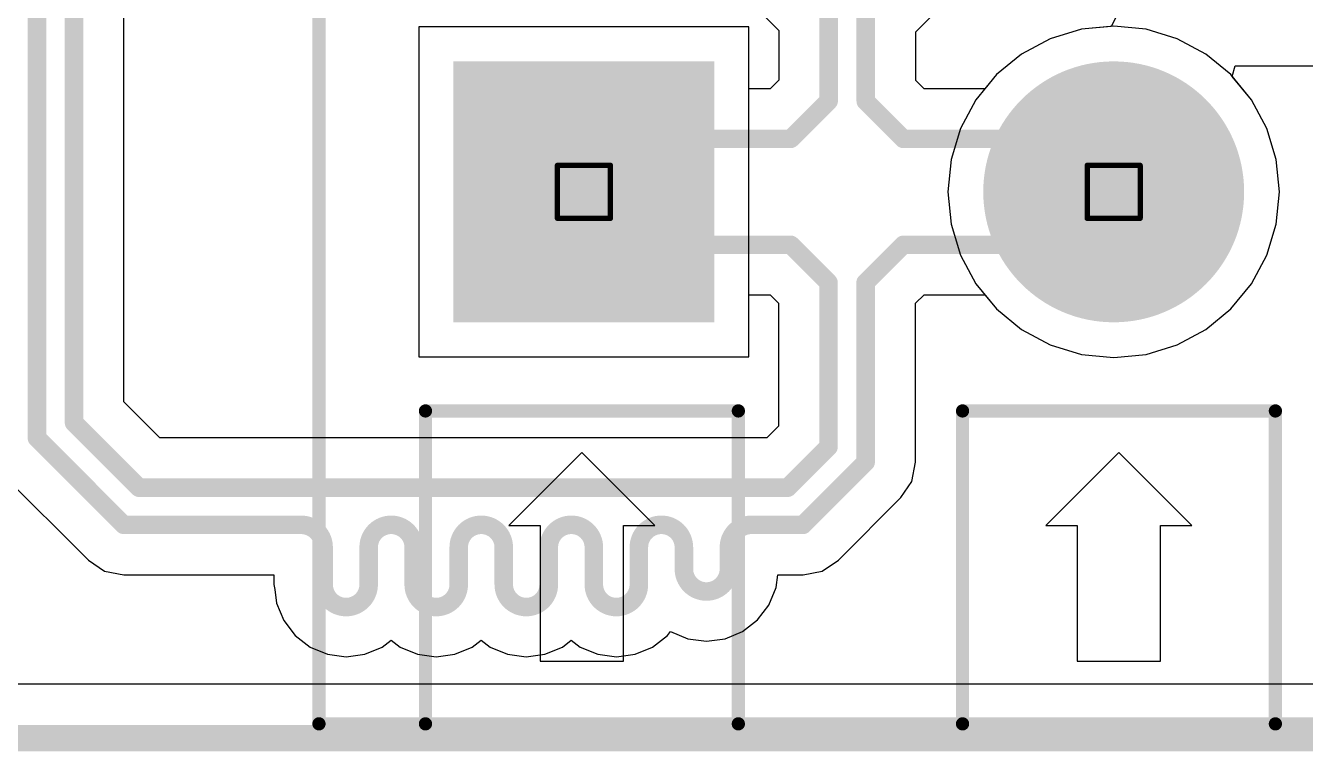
# Model space of a CAD drawing. Header units: inches. Extents: x 0 to 198, y 0 to 199.
# Drawn here: x 0.4487 to 0.9318, y -0.005 to 0.2689 of the extents above; entities that cross this region are included whole.
import ezdxf

# ---------------------------------------------------------------- set-up
doc = ezdxf.new("R2010")
doc.units = ezdxf.units.IN
doc.header["$MEASUREMENT"] = 0
for name, color, linetype in [('Board Outline', 216, 'Continuous'), ('Bottom Layer', 5, 'Continuous'), ('Bottom Solder', 6, 'Continuous'), ('Drill Drawing', 1, 'Continuous'), ('Layer 1', 16, 'Continuous'), ('Layer 2', 76, 'Continuous'), ('Multi-Layer', 9, 'Continuous'), ('Pad Holes', 156, 'Continuous'), ('Top Layer', 1, 'Continuous'), ('Top Overlay', 2, 'Continuous'), ('Top Solder', 216, 'Continuous')]:
    doc.layers.add(name, color=color, linetype=linetype)

# ---------------------------------------------------------------- blocks, each defined once
blk = doc.blocks.new('DB128L_5_08_3P_GN_S_219')
at = {"layer": 'Bottom Layer'}
blk.add_hatch(color=5, dxfattribs=at).paths.add_polyline_path([(-0.04724, 0.04724), (0.04724, 0.04724), (0.04724, -0.04724), (-0.04724, -0.04724)])
h = blk.add_hatch(color=5, dxfattribs=at)
edge = h.paths.add_edge_path()
edge.add_arc((0.2, 0), 0.04724, 0, 360)
at = {"layer": 'Bottom Solder'}
blk.add_hatch(color=6, dxfattribs=at).paths.add_polyline_path([(-0.04924, 0.04924), (0.04924, 0.04924), (0.04924, -0.04924), (-0.04924, -0.04924)])
h = blk.add_hatch(color=6, dxfattribs=at)
edge = h.paths.add_edge_path()
edge.add_arc((0.2, 0), 0.04924, 0, 360)
at = {"layer": 'Layer 1'}
blk.add_hatch(color=16, dxfattribs=at).paths.add_polyline_path([(-0.04724, 0.04724), (0.04724, 0.04724), (0.04724, -0.04724), (-0.04724, -0.04724)])
h = blk.add_hatch(color=16, dxfattribs=at)
edge = h.paths.add_edge_path()
edge.add_arc((0.2, 0), 0.04724, 0, 360)
at = {"layer": 'Layer 2'}
blk.add_hatch(color=76, dxfattribs=at).paths.add_polyline_path([(-0.04724, 0.04724), (0.04724, 0.04724), (0.04724, -0.04724), (-0.04724, -0.04724)])
h = blk.add_hatch(color=76, dxfattribs=at)
edge = h.paths.add_edge_path()
edge.add_arc((0.2, 0), 0.04724, 0, 360)
at = {"layer": 'Multi-Layer'}
blk.add_hatch(color=9, dxfattribs=at).paths.add_polyline_path([(-0.04724, 0.04724), (0.04724, 0.04724), (0.04724, -0.04724), (-0.04724, -0.04724)])
h = blk.add_hatch(color=9, dxfattribs=at)
edge = h.paths.add_edge_path()
edge.add_arc((0.2, 0), 0.04724, 0, 360)
at = {"layer": 'Pad Holes'}
h = blk.add_hatch(color=7, dxfattribs=at)
edge = h.paths.add_edge_path()
edge.add_arc((0, 0), 0.0315, 0, 360)
h = blk.add_hatch(color=7, dxfattribs=at)
edge = h.paths.add_edge_path()
edge.add_arc((0.2, 0), 0.0315, 0, 360)
at = {"layer": 'Top Layer'}
blk.add_hatch(color=1, dxfattribs=at).paths.add_polyline_path([(-0.04724, 0.04724), (0.04724, 0.04724), (0.04724, -0.04724), (-0.04724, -0.04724)])
h = blk.add_hatch(color=1, dxfattribs=at)
edge = h.paths.add_edge_path()
edge.add_arc((0.2, 0), 0.04724, 0, 360)
at = {"layer": 'Top Solder'}
blk.add_hatch(color=216, dxfattribs=at).paths.add_polyline_path([(-0.04924, 0.04924), (0.04924, 0.04924), (0.04924, -0.04924), (-0.04924, -0.04924)])
h = blk.add_hatch(color=216, dxfattribs=at)
edge = h.paths.add_edge_path()
edge.add_arc((0.2, 0), 0.04924, 0, 360)
at = {"layer": 'Top Overlay'}
for p, q in [((-0.00079, -0.09842), (-0.02835, -0.12598)), ((0.02677, -0.12598), (-0.00079, -0.09842)), ((-0.00079, -0.09842), (-0.00079, -0.09842)), ((0.20191, -0.09841), (0.17435, -0.12597)), ((0.22947, -0.12597), (0.20191, -0.09841)), ((0.20191, -0.09841), (0.20191, -0.09841)), ((-0.02835, -0.12598), (-0.01654, -0.12598)), ((-0.01654, -0.12598), (-0.01654, -0.17716)), ((0.01496, -0.17716), (0.01496, -0.12598)), ((0.01496, -0.12598), (0.02677, -0.12598)), ((0.17435, -0.12597), (0.18616, -0.12597)), ((0.18616, -0.12597), (0.18616, -0.17715)), ((0.21766, -0.17715), (0.21766, -0.12597)), ((0.21766, -0.12597), (0.22947, -0.12597)), ((-0.01654, -0.17716), (0.01496, -0.17716)), ((0.18616, -0.17715), (0.21766, -0.17715))]:
    blk.add_line(p, q, dxfattribs=at)
for points in [[(-0.1, 0.19685, 0.005, 0.005, 0), (-0.1, -0.20079, 0.005, 0.005, 0)], [(-0.0598, -0.2008, 0.005, 0.005, 0), (-0.0598, -0.08269, 0.005, 0.005, 0)], [(-0.0598, -0.08269, 0.005, 0.005, 0), (0.05831, -0.08269, 0.005, 0.005, 0)], [(0.05831, -0.2008, 0.005, 0.005, 0), (0.05831, -0.08269, 0.005, 0.005, 0)], [(0.14294, -0.2008, 0.005, 0.005, 0), (0.14294, -0.0827, 0.005, 0.005, 0)], [(0.14294, -0.0827, 0.005, 0.005, 0), (0.26104, -0.0827, 0.005, 0.005, 0)], [(0.26104, -0.2008, 0.005, 0.005, 0), (0.26104, -0.0827, 0.005, 0.005, 0)], [(-0.1, -0.20079, 0.005, 0.005, 0), (0.5, -0.20079, 0.005, 0.005, 0)]]:
    blk.add_lwpolyline(points, format="xyseb", dxfattribs=at)
for points in [[(-0.06105, -0.08269, 0.0025, 0.0025, 1), (-0.05855, -0.08269, 0.0025, 0.0025, 1)], [(-0.06105, -0.08269, 0.0025, 0.0025, 1), (-0.05855, -0.08269, 0.0025, 0.0025, 1)], [(0.05706, -0.08269, 0.0025, 0.0025, 1), (0.05956, -0.08269, 0.0025, 0.0025, 1)], [(0.05706, -0.08269, 0.0025, 0.0025, 1), (0.05956, -0.08269, 0.0025, 0.0025, 1)], [(0.14169, -0.0827, 0.0025, 0.0025, 1), (0.14419, -0.0827, 0.0025, 0.0025, 1)], [(0.14169, -0.0827, 0.0025, 0.0025, 1), (0.14419, -0.0827, 0.0025, 0.0025, 1)], [(0.25979, -0.0827, 0.0025, 0.0025, 1), (0.26229, -0.0827, 0.0025, 0.0025, 1)], [(0.25979, -0.0827, 0.0025, 0.0025, 1), (0.26229, -0.0827, 0.0025, 0.0025, 1)], [(-0.10125, -0.20079, 0.0025, 0.0025, 1), (-0.09875, -0.20079, 0.0025, 0.0025, 1)], [(-0.10125, -0.20079, 0.0025, 0.0025, 1), (-0.09875, -0.20079, 0.0025, 0.0025, 1)], [(-0.06105, -0.2008, 0.0025, 0.0025, 1), (-0.05855, -0.2008, 0.0025, 0.0025, 1)], [(0.05706, -0.2008, 0.0025, 0.0025, 1), (0.05956, -0.2008, 0.0025, 0.0025, 1)], [(0.14169, -0.2008, 0.0025, 0.0025, 1), (0.14419, -0.2008, 0.0025, 0.0025, 1)], [(0.25979, -0.2008, 0.0025, 0.0025, 1), (0.26229, -0.2008, 0.0025, 0.0025, 1)]]:
    blk.add_lwpolyline(points, format="xyseb", close=True, dxfattribs=at)

msp = doc.modelspace()

# ---------------------------------------------------------------- linework, layer by layer
at = {"layer": 'Board Outline'}
msp.add_lwpolyline([(0, 0, 0.01, 0.01, 0), (6.29921, 0, 0.01, 0.01, 0)], format="xyseb", dxfattribs=at)
at = {"layer": 'Bottom Layer'}
for p, q in [((0.48586, 0.12688), (0.48586, 0.693)), ((0.72696, 0.27309), (0.73301, 0.26705)), ((0.78473, 0.26654), (0.79129, 0.27309)), ((0.86044, 0.27231), (0.85845, 0.26865)), ((0.7217, 0.26845), (0.59721, 0.26845)), ((0.59721, 0.26845), (0.59721, 0.14396)), ((0.7217, 0.24506), (0.7217, 0.26845)), ((0.73301, 0.26705), (0.73301, 0.24833)), ((0.78473, 0.24822), (0.78473, 0.26654)), ((0.84725, 0.26755), (0.83552, 0.26399)), ((0.85845, 0.26865), (0.84725, 0.26755)), ((0.83552, 0.26399), (0.82471, 0.25821)), ((0.82471, 0.25821), (0.81523, 0.25043)), ((0.90424, 0.24975), (0.90531, 0.25375)), ((0.90531, 0.25375), (0.99349, 0.25375)), ((0.73301, 0.24833), (0.72974, 0.24506)), ((0.78789, 0.24506), (0.78473, 0.24822)), ((0.81523, 0.25043), (0.81083, 0.24506)), ((0.91146, 0.24095), (0.90424, 0.24975)), ((0.72974, 0.24506), (0.7217, 0.24506)), ((0.81083, 0.24506), (0.78789, 0.24506)), ((0.91724, 0.23014), (0.91146, 0.24095)), ((0.9208, 0.2184), (0.91724, 0.23014)), ((0.922, 0.2062), (0.9208, 0.2184)), ((0.9208, 0.194), (0.922, 0.2062)), ((0.91724, 0.18227), (0.9208, 0.194)), ((0.91146, 0.17145), (0.91724, 0.18227)), ((0.90368, 0.16198), (0.91146, 0.17145)), ((0.7217, 0.14396), (0.7217, 0.16734)), ((0.7217, 0.16734), (0.72974, 0.16734)), ((0.72974, 0.16734), (0.73295, 0.16413)), ((0.78468, 0.16413), (0.78789, 0.16734)), ((0.78789, 0.16734), (0.81083, 0.16734)), ((0.81083, 0.16734), (0.81523, 0.16198)), ((0.73295, 0.16413), (0.73295, 0.11776)), ((0.78468, 0.10414), (0.78468, 0.16413)), ((0.81523, 0.16198), (0.82471, 0.1542)), ((0.8942, 0.1542), (0.90368, 0.16198)), ((0.82471, 0.1542), (0.83552, 0.14842)), ((0.88339, 0.14842), (0.8942, 0.1542)), ((0.83552, 0.14842), (0.84725, 0.14486)), ((0.87166, 0.14486), (0.88339, 0.14842)), ((0.59721, 0.14396), (0.7217, 0.14396)), ((0.84725, 0.14486), (0.85946, 0.14366)), ((0.85946, 0.14366), (0.87166, 0.14486)), ((0.49936, 0.11338), (0.48586, 0.12688)), ((0.73295, 0.11776), (0.72858, 0.11338)), ((0.72858, 0.11338), (0.49936, 0.11338)), ((0.78324, 0.09693), (0.78468, 0.10414)), ((0.43966, 0.09993), (0.47241, 0.06718)), ((0.77915, 0.09081), (0.78324, 0.09693)), ((0.75553, 0.06718), (0.77915, 0.09081)), ((0.47241, 0.06718), (0.47853, 0.06309)), ((0.47853, 0.06309), (0.48575, 0.06166)), ((0.74219, 0.06166), (0.74941, 0.06309)), ((0.74941, 0.06309), (0.75553, 0.06718)), ((0.48575, 0.06166), (0.54236, 0.06166)), ((0.54236, 0.06166), (0.54236, 0.05798)), ((0.54236, 0.05798), (0.54274, 0.05606)), ((0.73203, 0.05681), (0.73267, 0.06166)), ((0.73267, 0.06166), (0.74219, 0.06166)), ((0.54274, 0.05606), (0.54342, 0.05094)), ((0.72931, 0.05024), (0.73203, 0.05681)), ((0.54342, 0.05094), (0.54614, 0.04437)), ((0.72498, 0.0446), (0.72931, 0.05024)), ((0.54614, 0.04437), (0.55047, 0.03873)), ((0.71934, 0.04027), (0.72498, 0.0446)), ((0.55047, 0.03873), (0.55611, 0.0344)), ((0.68534, 0.0344), (0.69098, 0.03873)), ((0.69098, 0.03873), (0.69215, 0.04025)), ((0.69215, 0.04025), (0.69868, 0.03755)), ((0.71277, 0.03755), (0.71934, 0.04027)), ((0.55611, 0.0344), (0.56268, 0.03168)), ((0.57677, 0.03168), (0.58334, 0.0344)), ((0.58334, 0.0344), (0.58672, 0.037)), ((0.58672, 0.037), (0.59011, 0.0344)), ((0.59011, 0.0344), (0.59668, 0.03168)), ((0.61077, 0.03168), (0.61734, 0.0344)), ((0.61734, 0.0344), (0.62072, 0.037)), ((0.62072, 0.037), (0.62411, 0.0344)), ((0.62411, 0.0344), (0.63068, 0.03168)), ((0.64477, 0.03168), (0.65134, 0.0344)), ((0.65134, 0.0344), (0.65472, 0.037)), ((0.65472, 0.037), (0.65811, 0.0344)), ((0.65811, 0.0344), (0.66468, 0.03168)), ((0.67877, 0.03168), (0.68534, 0.0344)), ((0.69868, 0.03755), (0.70572, 0.03662)), ((0.70572, 0.03662), (0.71277, 0.03755)), ((0.56268, 0.03168), (0.56972, 0.03075)), ((0.56972, 0.03075), (0.57677, 0.03168)), ((0.59668, 0.03168), (0.60372, 0.03075)), ((0.60372, 0.03075), (0.61077, 0.03168)), ((0.63068, 0.03168), (0.63772, 0.03075)), ((0.63772, 0.03075), (0.64477, 0.03168)), ((0.66468, 0.03168), (0.67172, 0.03075)), ((0.67172, 0.03075), (0.67877, 0.03168)), ((1.22, 0.02039), (0.33791, 0.02039))]:
    msp.add_line(p, q, dxfattribs=at)
for points in [[(0.467, 0.11906, 0.007, 0.007, 0), (0.467, 0.693, 0.007, 0.007, 0)], [(0.453, 0.11327, 0.007, 0.007, 0), (0.453, 0.6872, 0.007, 0.007, 0)], [(0.75187, 0.24052, 0.007, 0.007, 0), (0.75187, 0.27486, 0.007, 0.007, 0)], [(0.76587, 0.2404, 0.007, 0.007, 0), (0.76587, 0.27435, 0.007, 0.007, 0)], [(0.73755, 0.2262, 0.007, 0.007, 0), (0.75187, 0.24052, 0.007, 0.007, 0)], [(0.76587, 0.2404, 0.007, 0.007, 0), (0.78007, 0.2262, 0.007, 0.007, 0)], [(0.65946, 0.2262, 0.007, 0.007, 0), (0.73755, 0.2262, 0.007, 0.007, 0)], [(0.78007, 0.2262, 0.007, 0.007, 0), (0.85946, 0.2262, 0.007, 0.007, 0)], [(0.65946, 0.1862, 0.007, 0.007, 0), (0.73755, 0.1862, 0.007, 0.007, 0)], [(0.73755, 0.1862, 0.007, 0.007, 0), (0.75181, 0.17194, 0.007, 0.007, 0)], [(0.76581, 0.17194, 0.007, 0.007, 0), (0.78007, 0.1862, 0.007, 0.007, 0)], [(0.78007, 0.1862, 0.007, 0.007, 0), (0.85946, 0.1862, 0.007, 0.007, 0)], [(0.75181, 0.10994, 0.007, 0.007, 0), (0.75181, 0.17194, 0.007, 0.007, 0)], [(0.76581, 0.10414, 0.007, 0.007, 0), (0.76581, 0.17194, 0.007, 0.007, 0)], [(0.467, 0.11906, 0.007, 0.007, 0), (0.49155, 0.09452, 0.007, 0.007, 0)], [(0.453, 0.11327, 0.007, 0.007, 0), (0.48575, 0.08052, 0.007, 0.007, 0)], [(0.73639, 0.09452, 0.007, 0.007, 0), (0.75181, 0.10994, 0.007, 0.007, 0)], [(0.74219, 0.08052, 0.007, 0.007, 0), (0.76581, 0.10414, 0.007, 0.007, 0)], [(0.49155, 0.09452, 0.007, 0.007, 0), (0.73639, 0.09452, 0.007, 0.007, 0)], [(0.48575, 0.08052, 0.007, 0.007, 0), (0.53222, 0.08052, 0.007, 0.007, 0)], [(0.53222, 0.08052, 0.007, 0.007, 0), (0.55272, 0.08052, 0.007, 0.007, 0)], [(0.55272, 0.08052, 0.007, 0.007, -0.414214), (0.56122, 0.07202, 0.007, 0.007, 0)], [(0.57822, 0.07202, 0.007, 0.007, -1), (0.59522, 0.07202, 0.007, 0.007, 0)], [(0.61222, 0.07202, 0.007, 0.007, -1), (0.62922, 0.07202, 0.007, 0.007, 0)], [(0.64622, 0.07202, 0.007, 0.007, -1), (0.66322, 0.07202, 0.007, 0.007, 0)], [(0.68022, 0.07202, 0.007, 0.007, -1), (0.69722, 0.07202, 0.007, 0.007, 0)], [(0.71422, 0.07202, 0.007, 0.007, -0.414214), (0.72272, 0.08052, 0.007, 0.007, 0)], [(0.72272, 0.08052, 0.007, 0.007, 0), (0.73714, 0.08052, 0.007, 0.007, 0)], [(0.73714, 0.08052, 0.007, 0.007, 0), (0.74219, 0.08052, 0.007, 0.007, 0)], [(0.56122, 0.05798, 0.007, 0.007, 0), (0.56122, 0.07202, 0.007, 0.007, 0)], [(0.57822, 0.05798, 0.007, 0.007, 0), (0.57822, 0.07202, 0.007, 0.007, 0)], [(0.59522, 0.05798, 0.007, 0.007, 0), (0.59522, 0.07202, 0.007, 0.007, 0)], [(0.61222, 0.05798, 0.007, 0.007, 0), (0.61222, 0.07202, 0.007, 0.007, 0)], [(0.62922, 0.05798, 0.007, 0.007, 0), (0.62922, 0.07202, 0.007, 0.007, 0)], [(0.64622, 0.05798, 0.007, 0.007, 0), (0.64622, 0.07202, 0.007, 0.007, 0)], [(0.66322, 0.05798, 0.007, 0.007, 0), (0.66322, 0.07202, 0.007, 0.007, 0)], [(0.68022, 0.05798, 0.007, 0.007, 0), (0.68022, 0.07202, 0.007, 0.007, 0)], [(0.69722, 0.06385, 0.007, 0.007, 0), (0.69722, 0.07202, 0.007, 0.007, 0)], [(0.71422, 0.06385, 0.007, 0.007, 0), (0.71422, 0.07202, 0.007, 0.007, 0)], [(0.71422, 0.06385, 0.007, 0.007, -1), (0.69722, 0.06385, 0.007, 0.007, 0)], [(0.57822, 0.05798, 0.007, 0.007, -1), (0.56122, 0.05798, 0.007, 0.007, 0)], [(0.61222, 0.05798, 0.007, 0.007, -1), (0.59522, 0.05798, 0.007, 0.007, 0)], [(0.64622, 0.05798, 0.007, 0.007, -1), (0.62922, 0.05798, 0.007, 0.007, 0)], [(0.68022, 0.05798, 0.007, 0.007, -1), (0.66322, 0.05798, 0.007, 0.007, 0)]]:
    msp.add_lwpolyline(points, format="xyseb", dxfattribs=at)
for points in [[(0.75012, 0.24052, 0.0035, 0.0035, 1), (0.75362, 0.24052, 0.0035, 0.0035, 1)], [(0.75012, 0.24052, 0.0035, 0.0035, 1), (0.75362, 0.24052, 0.0035, 0.0035, 1)], [(0.76412, 0.2404, 0.0035, 0.0035, 1), (0.76762, 0.2404, 0.0035, 0.0035, 1)], [(0.76412, 0.2404, 0.0035, 0.0035, 1), (0.76762, 0.2404, 0.0035, 0.0035, 1)], [(0.65771, 0.2262, 0.0035, 0.0035, 1), (0.66121, 0.2262, 0.0035, 0.0035, 1)], [(0.7358, 0.2262, 0.0035, 0.0035, 1), (0.7393, 0.2262, 0.0035, 0.0035, 1)], [(0.7358, 0.2262, 0.0035, 0.0035, 1), (0.7393, 0.2262, 0.0035, 0.0035, 1)], [(0.77832, 0.2262, 0.0035, 0.0035, 1), (0.78182, 0.2262, 0.0035, 0.0035, 1)], [(0.77832, 0.2262, 0.0035, 0.0035, 1), (0.78182, 0.2262, 0.0035, 0.0035, 1)], [(0.85771, 0.2262, 0.0035, 0.0035, 1), (0.86121, 0.2262, 0.0035, 0.0035, 1)], [(0.65771, 0.1862, 0.0035, 0.0035, 1), (0.66121, 0.1862, 0.0035, 0.0035, 1)], [(0.7358, 0.1862, 0.0035, 0.0035, 1), (0.7393, 0.1862, 0.0035, 0.0035, 1)], [(0.7358, 0.1862, 0.0035, 0.0035, 1), (0.7393, 0.1862, 0.0035, 0.0035, 1)], [(0.77832, 0.1862, 0.0035, 0.0035, 1), (0.78182, 0.1862, 0.0035, 0.0035, 1)], [(0.77832, 0.1862, 0.0035, 0.0035, 1), (0.78182, 0.1862, 0.0035, 0.0035, 1)], [(0.85771, 0.1862, 0.0035, 0.0035, 1), (0.86121, 0.1862, 0.0035, 0.0035, 1)], [(0.75006, 0.17194, 0.0035, 0.0035, 1), (0.75356, 0.17194, 0.0035, 0.0035, 1)], [(0.75006, 0.17194, 0.0035, 0.0035, 1), (0.75356, 0.17194, 0.0035, 0.0035, 1)], [(0.76406, 0.17194, 0.0035, 0.0035, 1), (0.76756, 0.17194, 0.0035, 0.0035, 1)], [(0.76406, 0.17194, 0.0035, 0.0035, 1), (0.76756, 0.17194, 0.0035, 0.0035, 1)], [(0.46525, 0.11906, 0.0035, 0.0035, 1), (0.46875, 0.11906, 0.0035, 0.0035, 1)], [(0.46525, 0.11906, 0.0035, 0.0035, 1), (0.46875, 0.11906, 0.0035, 0.0035, 1)], [(0.45125, 0.11327, 0.0035, 0.0035, 1), (0.45475, 0.11327, 0.0035, 0.0035, 1)], [(0.45125, 0.11327, 0.0035, 0.0035, 1), (0.45475, 0.11327, 0.0035, 0.0035, 1)], [(0.75006, 0.10994, 0.0035, 0.0035, 1), (0.75356, 0.10994, 0.0035, 0.0035, 1)], [(0.75006, 0.10994, 0.0035, 0.0035, 1), (0.75356, 0.10994, 0.0035, 0.0035, 1)], [(0.76406, 0.10414, 0.0035, 0.0035, 1), (0.76756, 0.10414, 0.0035, 0.0035, 1)], [(0.76406, 0.10414, 0.0035, 0.0035, 1), (0.76756, 0.10414, 0.0035, 0.0035, 1)], [(0.4898, 0.09452, 0.0035, 0.0035, 1), (0.4933, 0.09452, 0.0035, 0.0035, 1)], [(0.4898, 0.09452, 0.0035, 0.0035, 1), (0.4933, 0.09452, 0.0035, 0.0035, 1)], [(0.73464, 0.09452, 0.0035, 0.0035, 1), (0.73814, 0.09452, 0.0035, 0.0035, 1)], [(0.73464, 0.09452, 0.0035, 0.0035, 1), (0.73814, 0.09452, 0.0035, 0.0035, 1)], [(0.484, 0.08052, 0.0035, 0.0035, 1), (0.4875, 0.08052, 0.0035, 0.0035, 1)], [(0.484, 0.08052, 0.0035, 0.0035, 1), (0.4875, 0.08052, 0.0035, 0.0035, 1)], [(0.53047, 0.08052, 0.0035, 0.0035, 1), (0.53397, 0.08052, 0.0035, 0.0035, 1)], [(0.53047, 0.08052, 0.0035, 0.0035, 1), (0.53397, 0.08052, 0.0035, 0.0035, 1)], [(0.55097, 0.08052, 0.0035, 0.0035, 1), (0.55447, 0.08052, 0.0035, 0.0035, 1)], [(0.55097, 0.08052, 0.0035, 0.0035, 1), (0.55447, 0.08052, 0.0035, 0.0035, 1)], [(0.72097, 0.08052, 0.0035, 0.0035, 1), (0.72447, 0.08052, 0.0035, 0.0035, 1)], [(0.72097, 0.08052, 0.0035, 0.0035, 1), (0.72447, 0.08052, 0.0035, 0.0035, 1)], [(0.73539, 0.08052, 0.0035, 0.0035, 1), (0.73889, 0.08052, 0.0035, 0.0035, 1)], [(0.73539, 0.08052, 0.0035, 0.0035, 1), (0.73889, 0.08052, 0.0035, 0.0035, 1)], [(0.74044, 0.08052, 0.0035, 0.0035, 1), (0.74394, 0.08052, 0.0035, 0.0035, 1)], [(0.74044, 0.08052, 0.0035, 0.0035, 1), (0.74394, 0.08052, 0.0035, 0.0035, 1)], [(0.55947, 0.07202, 0.0035, 0.0035, 1), (0.56297, 0.07202, 0.0035, 0.0035, 1)], [(0.55947, 0.07202, 0.0035, 0.0035, 1), (0.56297, 0.07202, 0.0035, 0.0035, 1)], [(0.57647, 0.07202, 0.0035, 0.0035, 1), (0.57997, 0.07202, 0.0035, 0.0035, 1)], [(0.57647, 0.07202, 0.0035, 0.0035, 1), (0.57997, 0.07202, 0.0035, 0.0035, 1)], [(0.59347, 0.07202, 0.0035, 0.0035, 1), (0.59697, 0.07202, 0.0035, 0.0035, 1)], [(0.59347, 0.07202, 0.0035, 0.0035, 1), (0.59697, 0.07202, 0.0035, 0.0035, 1)], [(0.61047, 0.07202, 0.0035, 0.0035, 1), (0.61397, 0.07202, 0.0035, 0.0035, 1)], [(0.61047, 0.07202, 0.0035, 0.0035, 1), (0.61397, 0.07202, 0.0035, 0.0035, 1)], [(0.62747, 0.07202, 0.0035, 0.0035, 1), (0.63097, 0.07202, 0.0035, 0.0035, 1)], [(0.62747, 0.07202, 0.0035, 0.0035, 1), (0.63097, 0.07202, 0.0035, 0.0035, 1)], [(0.64447, 0.07202, 0.0035, 0.0035, 1), (0.64797, 0.07202, 0.0035, 0.0035, 1)], [(0.64447, 0.07202, 0.0035, 0.0035, 1), (0.64797, 0.07202, 0.0035, 0.0035, 1)], [(0.66147, 0.07202, 0.0035, 0.0035, 1), (0.66497, 0.07202, 0.0035, 0.0035, 1)], [(0.66147, 0.07202, 0.0035, 0.0035, 1), (0.66497, 0.07202, 0.0035, 0.0035, 1)], [(0.67847, 0.07202, 0.0035, 0.0035, 1), (0.68197, 0.07202, 0.0035, 0.0035, 1)], [(0.67847, 0.07202, 0.0035, 0.0035, 1), (0.68197, 0.07202, 0.0035, 0.0035, 1)], [(0.69547, 0.07202, 0.0035, 0.0035, 1), (0.69897, 0.07202, 0.0035, 0.0035, 1)], [(0.69547, 0.07202, 0.0035, 0.0035, 1), (0.69897, 0.07202, 0.0035, 0.0035, 1)], [(0.71247, 0.07202, 0.0035, 0.0035, 1), (0.71597, 0.07202, 0.0035, 0.0035, 1)], [(0.71247, 0.07202, 0.0035, 0.0035, 1), (0.71597, 0.07202, 0.0035, 0.0035, 1)], [(0.69547, 0.06385, 0.0035, 0.0035, 1), (0.69897, 0.06385, 0.0035, 0.0035, 1)], [(0.69547, 0.06385, 0.0035, 0.0035, 1), (0.69897, 0.06385, 0.0035, 0.0035, 1)], [(0.71247, 0.06385, 0.0035, 0.0035, 1), (0.71597, 0.06385, 0.0035, 0.0035, 1)], [(0.71247, 0.06385, 0.0035, 0.0035, 1), (0.71597, 0.06385, 0.0035, 0.0035, 1)], [(0.55947, 0.05798, 0.0035, 0.0035, 1), (0.56297, 0.05798, 0.0035, 0.0035, 1)], [(0.55947, 0.05798, 0.0035, 0.0035, 1), (0.56297, 0.05798, 0.0035, 0.0035, 1)], [(0.57647, 0.05798, 0.0035, 0.0035, 1), (0.57997, 0.05798, 0.0035, 0.0035, 1)], [(0.57647, 0.05798, 0.0035, 0.0035, 1), (0.57997, 0.05798, 0.0035, 0.0035, 1)], [(0.59347, 0.05798, 0.0035, 0.0035, 1), (0.59697, 0.05798, 0.0035, 0.0035, 1)], [(0.59347, 0.05798, 0.0035, 0.0035, 1), (0.59697, 0.05798, 0.0035, 0.0035, 1)], [(0.61047, 0.05798, 0.0035, 0.0035, 1), (0.61397, 0.05798, 0.0035, 0.0035, 1)], [(0.61047, 0.05798, 0.0035, 0.0035, 1), (0.61397, 0.05798, 0.0035, 0.0035, 1)], [(0.62747, 0.05798, 0.0035, 0.0035, 1), (0.63097, 0.05798, 0.0035, 0.0035, 1)], [(0.62747, 0.05798, 0.0035, 0.0035, 1), (0.63097, 0.05798, 0.0035, 0.0035, 1)], [(0.64447, 0.05798, 0.0035, 0.0035, 1), (0.64797, 0.05798, 0.0035, 0.0035, 1)], [(0.64447, 0.05798, 0.0035, 0.0035, 1), (0.64797, 0.05798, 0.0035, 0.0035, 1)], [(0.66147, 0.05798, 0.0035, 0.0035, 1), (0.66497, 0.05798, 0.0035, 0.0035, 1)], [(0.66147, 0.05798, 0.0035, 0.0035, 1), (0.66497, 0.05798, 0.0035, 0.0035, 1)], [(0.67847, 0.05798, 0.0035, 0.0035, 1), (0.68197, 0.05798, 0.0035, 0.0035, 1)], [(0.67847, 0.05798, 0.0035, 0.0035, 1), (0.68197, 0.05798, 0.0035, 0.0035, 1)]]:
    msp.add_lwpolyline(points, format="xyseb", close=True, dxfattribs=at)
at = {"layer": 'Drill Drawing'}
for points in [[(0.64946, 0.2162, 0.002, 0.002, 0), (0.66946, 0.2162, 0.002, 0.002, 0)], [(0.64946, 0.1962, 0.002, 0.002, 0), (0.64946, 0.2162, 0.002, 0.002, 0)], [(0.66946, 0.1962, 0.002, 0.002, 0), (0.66946, 0.2162, 0.002, 0.002, 0)], [(0.84946, 0.2162, 0.002, 0.002, 0), (0.86946, 0.2162, 0.002, 0.002, 0)], [(0.84946, 0.1962, 0.002, 0.002, 0), (0.84946, 0.2162, 0.002, 0.002, 0)], [(0.86946, 0.1962, 0.002, 0.002, 0), (0.86946, 0.2162, 0.002, 0.002, 0)], [(0.64946, 0.1962, 0.002, 0.002, 0), (0.66946, 0.1962, 0.002, 0.002, 0)], [(0.84946, 0.1962, 0.002, 0.002, 0), (0.86946, 0.1962, 0.002, 0.002, 0)]]:
    msp.add_lwpolyline(points, format="xyseb", dxfattribs=at)
for points in [[(0.64896, 0.2162, 0.001, 0.001, 1), (0.64996, 0.2162, 0.001, 0.001, 1)], [(0.64896, 0.2162, 0.001, 0.001, 1), (0.64996, 0.2162, 0.001, 0.001, 1)], [(0.66896, 0.2162, 0.001, 0.001, 1), (0.66996, 0.2162, 0.001, 0.001, 1)], [(0.66896, 0.2162, 0.001, 0.001, 1), (0.66996, 0.2162, 0.001, 0.001, 1)], [(0.84896, 0.2162, 0.001, 0.001, 1), (0.84996, 0.2162, 0.001, 0.001, 1)], [(0.84896, 0.2162, 0.001, 0.001, 1), (0.84996, 0.2162, 0.001, 0.001, 1)], [(0.86896, 0.2162, 0.001, 0.001, 1), (0.86996, 0.2162, 0.001, 0.001, 1)], [(0.86896, 0.2162, 0.001, 0.001, 1), (0.86996, 0.2162, 0.001, 0.001, 1)], [(0.64896, 0.1962, 0.001, 0.001, 1), (0.64996, 0.1962, 0.001, 0.001, 1)], [(0.64896, 0.1962, 0.001, 0.001, 1), (0.64996, 0.1962, 0.001, 0.001, 1)], [(0.66896, 0.1962, 0.001, 0.001, 1), (0.66996, 0.1962, 0.001, 0.001, 1)], [(0.66896, 0.1962, 0.001, 0.001, 1), (0.66996, 0.1962, 0.001, 0.001, 1)], [(0.84896, 0.1962, 0.001, 0.001, 1), (0.84996, 0.1962, 0.001, 0.001, 1)], [(0.84896, 0.1962, 0.001, 0.001, 1), (0.84996, 0.1962, 0.001, 0.001, 1)], [(0.86896, 0.1962, 0.001, 0.001, 1), (0.86996, 0.1962, 0.001, 0.001, 1)], [(0.86896, 0.1962, 0.001, 0.001, 1), (0.86996, 0.1962, 0.001, 0.001, 1)]]:
    msp.add_lwpolyline(points, format="xyseb", close=True, dxfattribs=at)
at = {"layer": 'Layer 1'}
for p, q in [((0.7217, 0.26845), (0.59721, 0.26845)), ((0.59721, 0.26845), (0.59721, 0.14396)), ((0.7217, 0.14396), (0.7217, 0.26845)), ((0.84725, 0.26755), (0.83552, 0.26399)), ((0.85946, 0.26875), (0.84725, 0.26755)), ((0.87166, 0.26755), (0.85946, 0.26875)), ((0.88339, 0.26399), (0.87166, 0.26755)), ((0.83552, 0.26399), (0.82471, 0.25821)), ((0.8942, 0.25821), (0.88339, 0.26399)), ((0.82471, 0.25821), (0.81523, 0.25043)), ((0.90368, 0.25043), (0.8942, 0.25821)), ((0.81523, 0.25043), (0.80745, 0.24095)), ((0.91146, 0.24095), (0.90368, 0.25043)), ((0.80745, 0.24095), (0.80167, 0.23014)), ((0.91724, 0.23014), (0.91146, 0.24095)), ((0.80167, 0.23014), (0.79811, 0.2184)), ((0.9208, 0.2184), (0.91724, 0.23014)), ((0.79811, 0.2184), (0.79691, 0.2062)), ((0.922, 0.2062), (0.9208, 0.2184)), ((0.79691, 0.2062), (0.79811, 0.194)), ((0.9208, 0.194), (0.922, 0.2062)), ((0.79811, 0.194), (0.80167, 0.18227)), ((0.91724, 0.18227), (0.9208, 0.194)), ((0.80167, 0.18227), (0.80745, 0.17145)), ((0.91146, 0.17145), (0.91724, 0.18227)), ((0.80745, 0.17145), (0.81523, 0.16198)), ((0.90368, 0.16198), (0.91146, 0.17145)), ((0.81523, 0.16198), (0.82471, 0.1542)), ((0.8942, 0.1542), (0.90368, 0.16198)), ((0.82471, 0.1542), (0.83552, 0.14842)), ((0.88339, 0.14842), (0.8942, 0.1542)), ((0.83552, 0.14842), (0.84725, 0.14486)), ((0.87166, 0.14486), (0.88339, 0.14842)), ((0.59721, 0.14396), (0.7217, 0.14396)), ((0.84725, 0.14486), (0.85946, 0.14366)), ((0.85946, 0.14366), (0.87166, 0.14486)), ((1.22, 0.02039), (0.33791, 0.02039))]:
    msp.add_line(p, q, dxfattribs=at)
at = {"layer": 'Layer 2'}
for p, q in [((0.7217, 0.26845), (0.59721, 0.26845)), ((0.59721, 0.26845), (0.59721, 0.14396)), ((0.7217, 0.14396), (0.7217, 0.26845)), ((0.84725, 0.26755), (0.83552, 0.26399)), ((0.85946, 0.26875), (0.84725, 0.26755)), ((0.87166, 0.26755), (0.85946, 0.26875)), ((0.88339, 0.26399), (0.87166, 0.26755)), ((0.83552, 0.26399), (0.82471, 0.25821)), ((0.8942, 0.25821), (0.88339, 0.26399)), ((0.82471, 0.25821), (0.81523, 0.25043)), ((0.90368, 0.25043), (0.8942, 0.25821)), ((0.81523, 0.25043), (0.80745, 0.24095)), ((0.91146, 0.24095), (0.90368, 0.25043)), ((0.80745, 0.24095), (0.80167, 0.23014)), ((0.91724, 0.23014), (0.91146, 0.24095)), ((0.80167, 0.23014), (0.79811, 0.2184)), ((0.9208, 0.2184), (0.91724, 0.23014)), ((0.79811, 0.2184), (0.79691, 0.2062)), ((0.922, 0.2062), (0.9208, 0.2184)), ((0.79691, 0.2062), (0.79811, 0.194)), ((0.9208, 0.194), (0.922, 0.2062)), ((0.79811, 0.194), (0.80167, 0.18227)), ((0.91724, 0.18227), (0.9208, 0.194)), ((0.80167, 0.18227), (0.80745, 0.17145)), ((0.91146, 0.17145), (0.91724, 0.18227)), ((0.80745, 0.17145), (0.81523, 0.16198)), ((0.90368, 0.16198), (0.91146, 0.17145)), ((0.81523, 0.16198), (0.82471, 0.1542)), ((0.8942, 0.1542), (0.90368, 0.16198)), ((0.82471, 0.1542), (0.83552, 0.14842)), ((0.88339, 0.14842), (0.8942, 0.1542)), ((0.83552, 0.14842), (0.84725, 0.14486)), ((0.87166, 0.14486), (0.88339, 0.14842)), ((0.59721, 0.14396), (0.7217, 0.14396)), ((0.84725, 0.14486), (0.85946, 0.14366)), ((0.85946, 0.14366), (0.87166, 0.14486)), ((1.22, 0.02039), (0.33791, 0.02039))]:
    msp.add_line(p, q, dxfattribs=at)
at = {"layer": 'Top Layer'}
for p, q in [((0.7217, 0.26845), (0.59721, 0.26845)), ((0.59721, 0.26845), (0.59721, 0.14396)), ((0.7217, 0.14396), (0.7217, 0.26845)), ((0.84725, 0.26755), (0.83552, 0.26399)), ((0.85946, 0.26875), (0.84725, 0.26755)), ((0.87166, 0.26755), (0.85946, 0.26875)), ((0.88339, 0.26399), (0.87166, 0.26755)), ((0.83552, 0.26399), (0.82471, 0.25821)), ((0.8942, 0.25821), (0.88339, 0.26399)), ((0.82471, 0.25821), (0.81523, 0.25043)), ((0.90368, 0.25043), (0.8942, 0.25821)), ((0.81523, 0.25043), (0.80745, 0.24095)), ((0.91146, 0.24095), (0.90368, 0.25043)), ((0.80745, 0.24095), (0.80167, 0.23014)), ((0.91724, 0.23014), (0.91146, 0.24095)), ((0.80167, 0.23014), (0.79811, 0.2184)), ((0.9208, 0.2184), (0.91724, 0.23014)), ((0.79811, 0.2184), (0.79691, 0.2062)), ((0.922, 0.2062), (0.9208, 0.2184)), ((0.79691, 0.2062), (0.79811, 0.194)), ((0.9208, 0.194), (0.922, 0.2062)), ((0.79811, 0.194), (0.80167, 0.18227)), ((0.91724, 0.18227), (0.9208, 0.194)), ((0.80167, 0.18227), (0.80745, 0.17145)), ((0.91146, 0.17145), (0.91724, 0.18227)), ((0.80745, 0.17145), (0.81523, 0.16198)), ((0.90368, 0.16198), (0.91146, 0.17145)), ((0.81523, 0.16198), (0.82471, 0.1542)), ((0.8942, 0.1542), (0.90368, 0.16198)), ((0.82471, 0.1542), (0.83552, 0.14842)), ((0.88339, 0.14842), (0.8942, 0.1542)), ((0.83552, 0.14842), (0.84725, 0.14486)), ((0.87166, 0.14486), (0.88339, 0.14842)), ((0.59721, 0.14396), (0.7217, 0.14396)), ((0.84725, 0.14486), (0.85946, 0.14366)), ((0.85946, 0.14366), (0.87166, 0.14486)), ((1.22, 0.02039), (0.33791, 0.02039))]:
    msp.add_line(p, q, dxfattribs=at)

# ---------------------------------------------------------------- block references
msp.add_blockref('DB128L_5_08_3P_GN_S_219', (0.65946, 0.2062))

doc.saveas('drawing.dxf')
